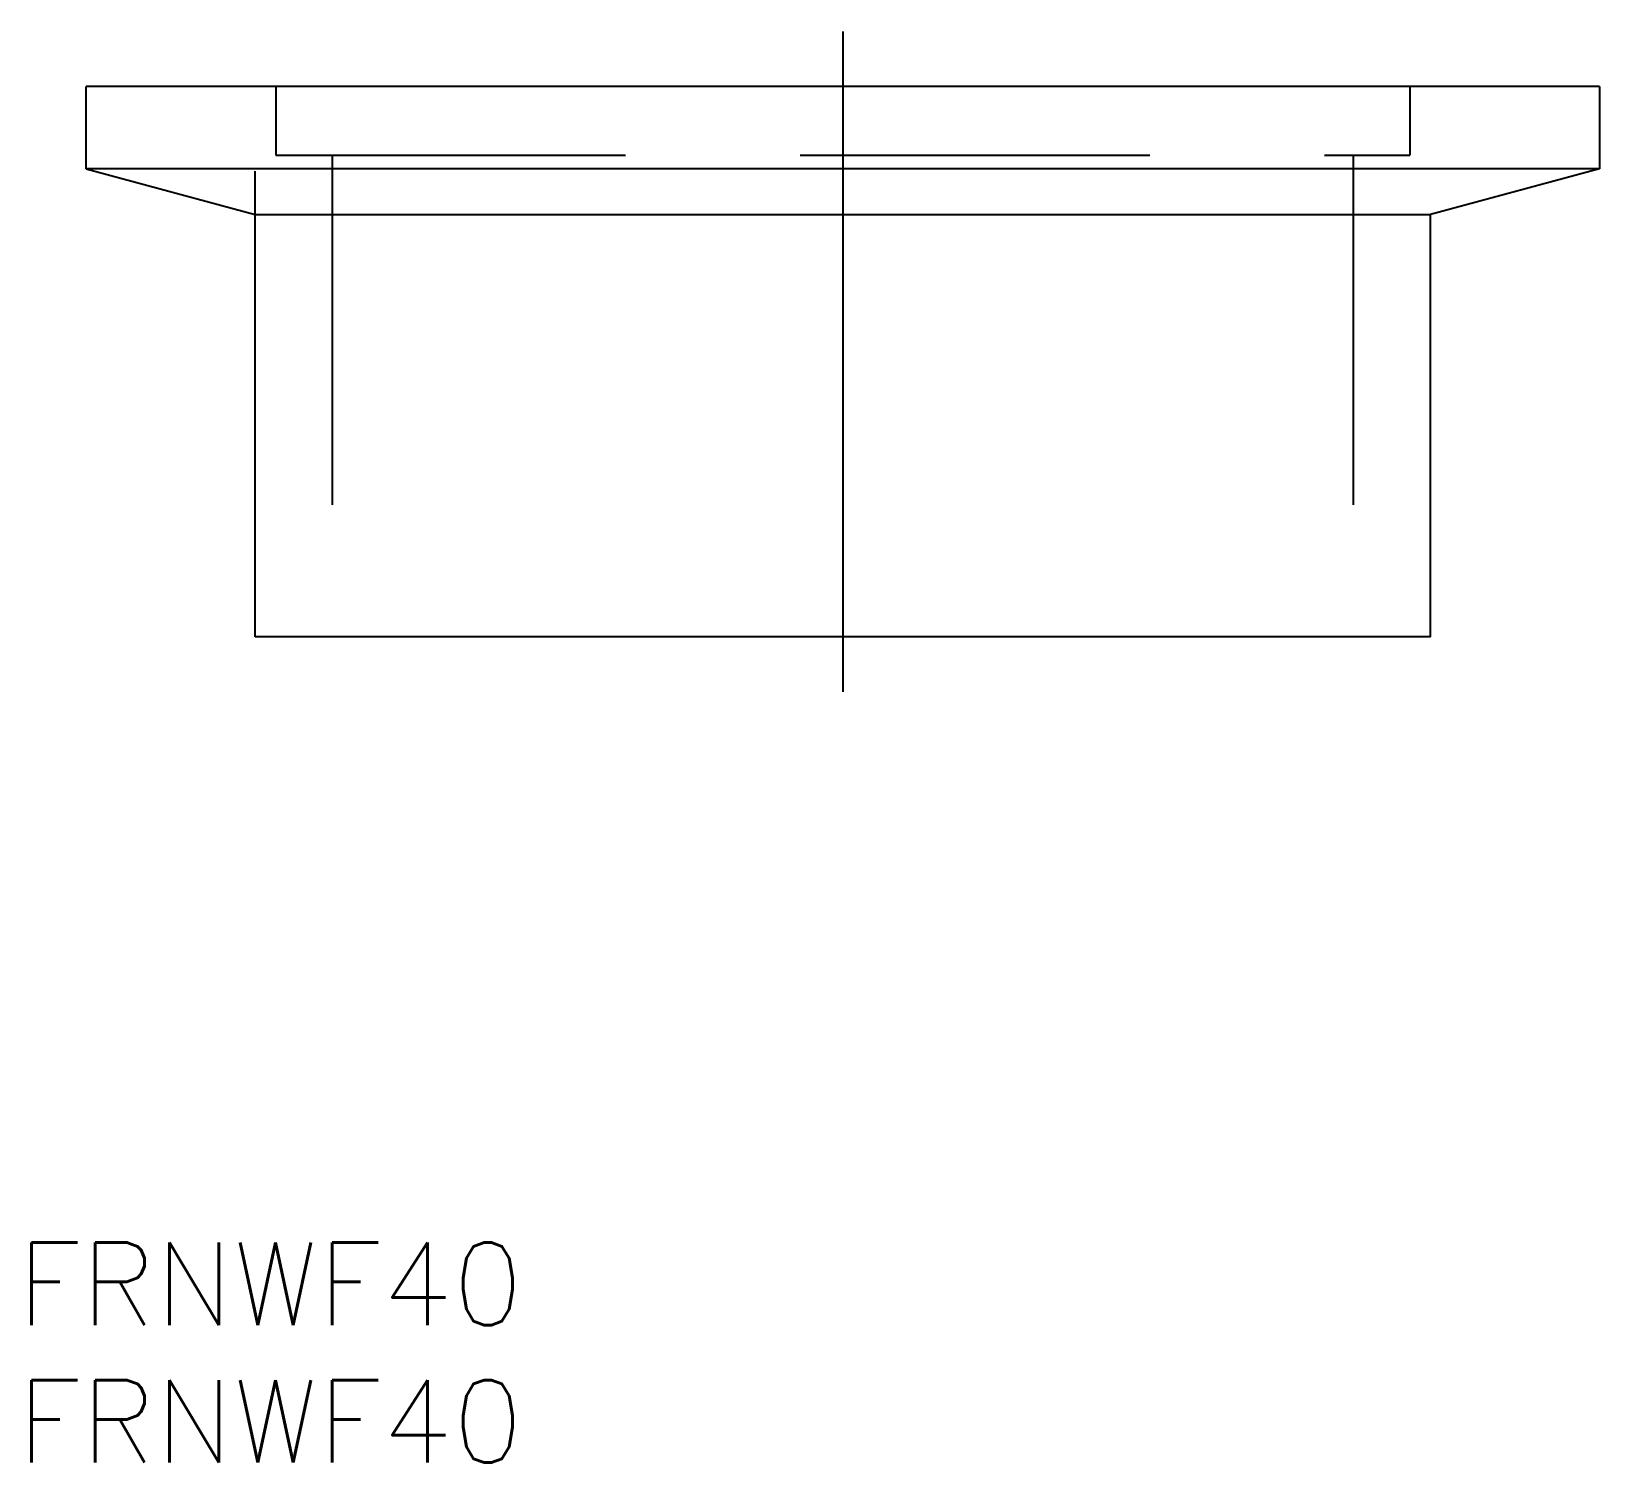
# Model space of a CAD drawing. Extents: x -29.5 to 27.5, y -50 to 2.
import ezdxf

# ---------------------------------------------------------------- set-up
doc = ezdxf.new("R2010")
doc.units = 0
doc.linetypes.add('CENTER', pattern=[50.8, 31.75, -6.35, 6.35, -6.35])
doc.linetypes.add('DASHED', pattern=[19.05, 12.7, -6.35])
doc.layers.get('0').update_dxf_attribs({"linetype": 'CONTINUOUS'})
doc.layers.add('CENTER', color=1, linetype='CENTER')
doc.styles.get("Standard").update_dxf_attribs({"font": 'txt.shx', "height": 3, "bigfont": 'bigfont.shx'})

msp = doc.modelspace()

# ---------------------------------------------------------------- linework, layer by layer
at = {"color": 7, "linetype": 'CONTINUOUS'}
for p, q in [((27.5, 0), (-27.5, 0)), ((-27.5, -3), (-27.5, 0)), ((27.5, 0), (27.5, -3)), ((27.5, -3), (-27.5, -3)), ((-27.5, -3), (-21.35, -4.648)), ((-21.35, -20), (-21.35, -3.084)), ((27.5, -3), (21.35, -4.648)), ((-21.35, -4.648), (21.35, -4.648)), ((21.35, -20), (21.35, -4.648)), ((21.35, -20), (-21.35, -20))]:
    msp.add_line(p, q, dxfattribs=at)
at = {"color": 3, "linetype": 'DASHED'}
for p, q in [((-20.6, 0), (-20.6, -2.5)), ((20.6, 0), (20.6, -2.5)), ((-20.6, -2.5), (20.6, -2.5)), ((-18.55, -2.5), (-18.55, -20)), ((18.55, -2.5), (18.55, -20))]:
    msp.add_line(p, q, dxfattribs=at)
at = {"layer": 'CENTER', "color": 1, "linetype": 'CENTER'}
msp.add_line((0, 2), (0, -22), dxfattribs=at)

# ---------------------------------------------------------------- texts
at = {"color": 7, "linetype": 'CONTINUOUS'}
for p in [(-30, -45), (-30, -50)]:
    msp.add_text('FRNWF40', height=3, dxfattribs=at).set_placement(p)

doc.saveas('drawing.dxf')
